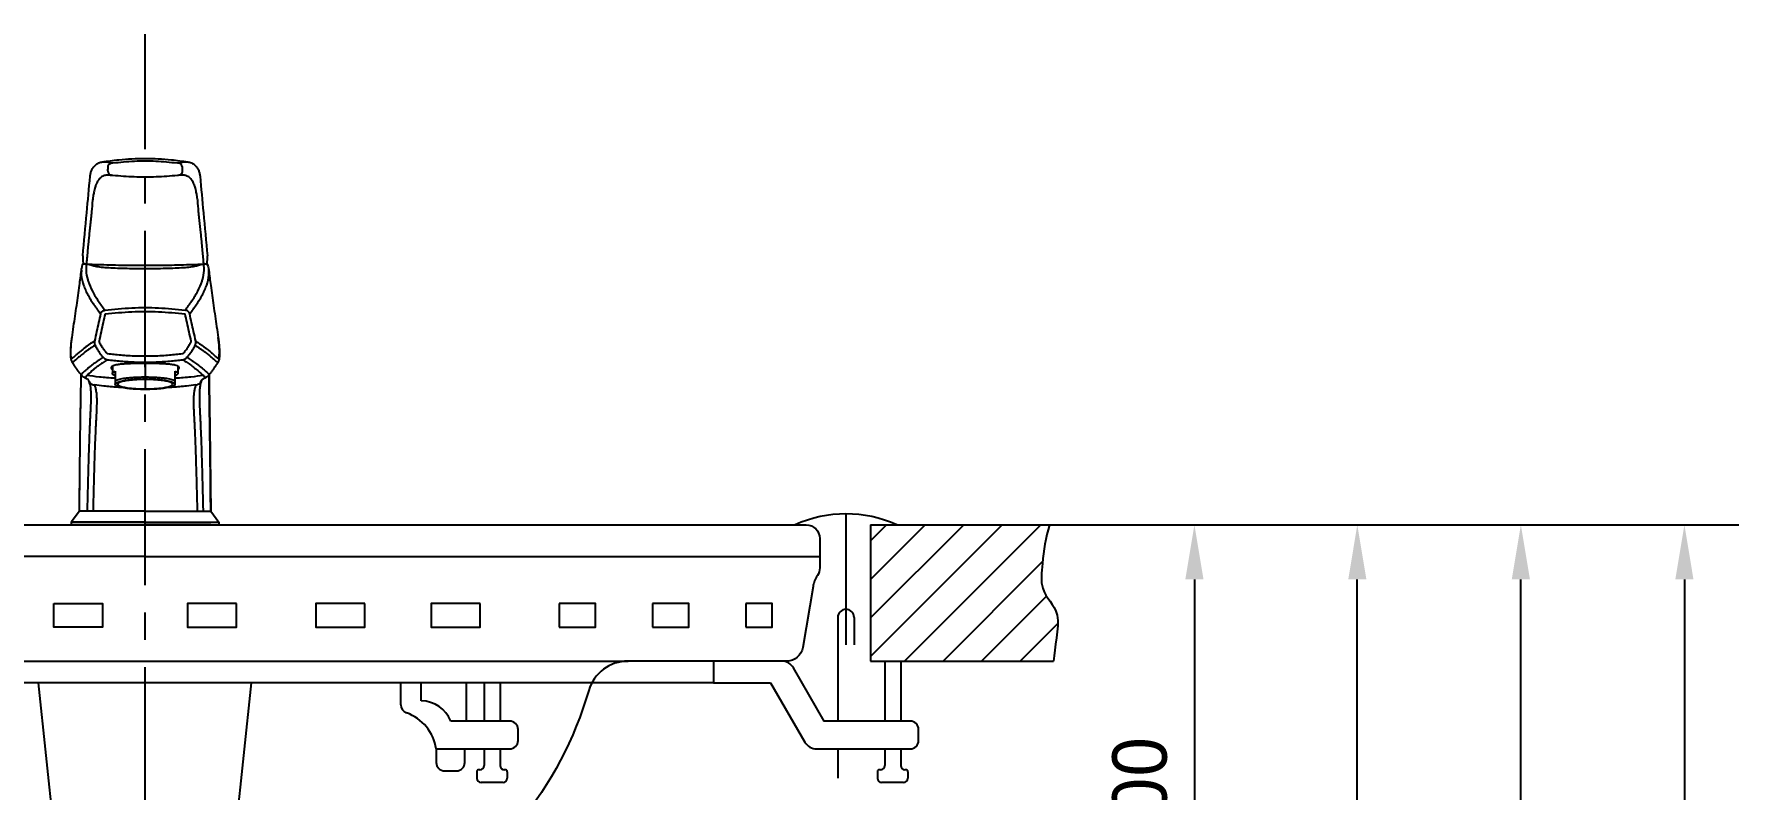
# Model space of a CAD drawing. Extents: x 0 to 3100, y 0 to 2192.
# Drawn here: x 963 to 1589, y 712 to 989 of the extents above; entities that cross this region are included whole.
import ezdxf

# ---------------------------------------------------------------- set-up
doc = ezdxf.new("R2010")
doc.units = 0
doc.header["$LTSCALE"] = 20
doc.header["$MEASUREMENT"] = 0
doc.linetypes.add('CENTER', pattern=[2, 1.25, -0.25, 0.25, -0.25])
doc.layers.get('0').update_dxf_attribs({"linetype": 'CONTINUOUS'})
doc.layers.get('DEFPOINTS').update_dxf_attribs({"linetype": 'CONTINUOUS'})
for name, color, linetype in [('1', 1, 'CONTINUOUS'), ('4', 4, 'CONTINUOUS'), ('5', 5, 'CONTINUOUS'), ('7', 7, 'CONTINUOUS'), ('CENTER', 2, 'CENTER'), ('CERAMIC', 7, 'CONTINUOUS')]:
    doc.layers.add(name, color=color, linetype=linetype)
doc.styles.get("Standard").update_dxf_attribs({"font": 'NanumGothic.ttf'})
doc.dimstyles.get("Standard").update_dxf_attribs({"dimtxt": 2.5, "dimasz": 2, "dimexe": 2, "dimexo": 1, "dimgap": 2, "dimtad": 1, "dimdec": 0, "dimlfac": 10, "dimrnd": 1, "dimzin": 0, "dimdsep": 46, "dimtxsty": 'Standard', "dimcen": 0, "dimclrt": 2, "dimadec": 0, "dimazin": 0, "dimtfac": 1, "dimtdec": 0, "dimtofl": 0, "dimtmove": 0, "dimatfit": 3, "dimfxl": 1, "dimtolj": 1, "dimtzin": 0, "dimarcsym": 0})

# ---------------------------------------------------------------- blocks, each defined once
blk = doc.blocks.new('*D19')
at = {"color": 3, "lineweight": -2, "transparency": 16777216}
for p, q in [((1335.64, 809.14), (1408.76, 809.14)), ((1388.76, 789.14), (1388.76, 629.14)), ((1034.4, 609.14), (1408.76, 609.14))]:
    blk.add_line(p, q, dxfattribs=at)
at = {"color": 3, "transparency": 16777216}
for points in [[(1385.43, 789.14), (1392.1, 789.14), (1388.76, 809.14)], [(1385.43, 629.14), (1392.1, 629.14), (1388.76, 609.14)]]:
    blk.add_solid(points, dxfattribs=at)
at = {"layer": 'DEFPOINTS', "color": 0, "transparency": 16777216}
for p in [(1335.64, 809.14), (1034.4, 609.14), (1388.76, 609.14)]:
    blk.add_point(p, dxfattribs=at)
at = {"color": 2, "transparency": 16777216, "insert": (1368.76, 709.14), "char_height": 20, "attachment_point": 5, "rotation": 90}
blk.add_mtext('\\A1;200', dxfattribs=at)
blk = doc.blocks.new('*D20')
at = {"color": 3, "lineweight": -2, "transparency": 16777216}
for p, q in [((1408.76, 809.14), (1468.53, 809.14)), ((1448.53, 549.14), (1448.53, 789.14)), ((1111.39, 529.14), (1468.53, 529.14))]:
    blk.add_line(p, q, dxfattribs=at)
at = {"color": 3, "transparency": 16777216}
for points in [[(1445.2, 789.14), (1451.86, 789.14), (1448.53, 809.14)], [(1445.2, 549.14), (1451.86, 549.14), (1448.53, 529.14)]]:
    blk.add_solid(points, dxfattribs=at)
at = {"layer": 'DEFPOINTS', "color": 0, "transparency": 16777216}
for p in [(1408.76, 809.14), (1448.53, 809.14), (1111.39, 529.14)]:
    blk.add_point(p, dxfattribs=at)
at = {"color": 2, "transparency": 16777216, "insert": (1428.53, 669.14), "char_height": 20, "attachment_point": 5, "rotation": 90}
blk.add_mtext('\\A1;280', dxfattribs=at)
blk = doc.blocks.new('*D21')
at = {"color": 3, "lineweight": -2, "transparency": 16777216}
for p, q in [((1528.53, 809.14), (1588.53, 809.14)), ((1568.53, 789.14), (1568.53, 69.14)), ((1528.53, 49.14), (1588.53, 49.14))]:
    blk.add_line(p, q, dxfattribs=at)
at = {"color": 3, "transparency": 16777216}
for points in [[(1565.2, 789.14), (1571.86, 789.14), (1568.53, 809.14)], [(1565.2, 69.14), (1571.86, 69.14), (1568.53, 49.14)]]:
    blk.add_solid(points, dxfattribs=at)
at = {"layer": 'DEFPOINTS', "color": 0, "transparency": 16777216}
for p in [(1528.53, 809.14), (1528.53, 49.14), (1568.53, 49.14)]:
    blk.add_point(p, dxfattribs=at)
at = {"color": 2, "transparency": 16777216, "insert": (1548.53, 429.14), "char_height": 20, "attachment_point": 5, "rotation": 90}
blk.add_mtext('\\A1;760', dxfattribs=at)
blk = doc.blocks.new('*D28')
at = {"color": 3, "lineweight": -2, "transparency": 16777216}
for p, q in [((1468.53, 809.14), (1528.53, 809.14)), ((1508.53, 489.18), (1508.53, 789.14)), ((1508.53, 469.18), (1488.53, 469.18))]:
    blk.add_line(p, q, dxfattribs=at)
at = {"color": 3, "transparency": 16777216}
for points in [[(1505.2, 789.14), (1511.86, 789.14), (1508.53, 809.14)], [(1505.2, 489.18), (1511.86, 489.18), (1508.53, 469.18)]]:
    blk.add_solid(points, dxfattribs=at)
at = {"layer": 'DEFPOINTS', "color": 0, "transparency": 16777216}
for p in [(1468.53, 809.14), (1508.53, 809.14), (1508.53, 469.18)]:
    blk.add_point(p, dxfattribs=at)
at = {"color": 2, "transparency": 16777216, "insert": (1488.53, 639.16), "char_height": 20, "attachment_point": 5, "rotation": 90}
blk.add_mtext('\\A1;340', dxfattribs=at)

msp = doc.modelspace()

# ---------------------------------------------------------------- hatches: boundary and pattern name
at = {"layer": '1'}
h = msp.add_hatch(dxfattribs=at)
h.set_pattern_fill('_USER', color=256, scale=10, angle=225, style=0, pattern_type=0)
h.set_pattern_definition([(225, (0, 0), (7.07107, -7.07107), [])])
edge = h.paths.add_edge_path()
edge.add_line((737.58937, 809.14283), (611.81382, 809.14283))
edge.add_spline(control_points=[(611.81382, 809.14283), (610.25683, 804.33277), (609.2673, 796.57903), (608.04062, 783.82334), (617.29864, 777.712), (613.48404, 764.12499), (613.26273, 759.14283)], knot_values=[0.795697532, 0.795697532, 0.795697532, 0.795697532, 2.200271837, 3.161729505, 4.497077815, 5.988777384, 5.988777384, 5.988777384, 5.988777384], degree=3, periodic=0)
edge.add_line((613.26273, 759.14283), (737.58937, 759.14283))
edge.add_line((737.58937, 759.14283), (737.58937, 809.14283))
edge = h.paths.add_edge_path()
edge.add_spline(control_points=[(1337.0903, 759.14283), (1337.31161, 764.12499), (1341.12621, 777.712), (1331.86819, 783.82334), (1333.09487, 796.57903), (1334.08441, 804.33277), (1335.6414, 809.14283)], knot_values=[0.795697532, 0.795697532, 0.795697532, 0.795697532, 2.287397101, 3.62274541, 4.584203078, 5.988777384, 5.988777384, 5.988777384, 5.988777384], degree=3, periodic=0)
edge.add_line((1335.6414, 809.14283), (1269.93566, 809.14283))
edge.add_line((1269.93566, 809.14283), (1269.93566, 759.14283))
edge.add_line((1269.93566, 759.14283), (1337.0903, 759.14283))

# ---------------------------------------------------------------- linework, layer by layer
msp.add_open_spline([(1335.6414, 809.14283), (1334.08441, 804.33277), (1333.09487, 796.57903), (1331.86819, 783.82334), (1341.12621, 777.712), (1337.31161, 764.12499), (1337.0903, 759.14283)], degree=3, knots=[0.795697532, 0.795697532, 0.795697532, 0.795697532, 2.200271837, 3.161729505, 4.497077815, 5.988777384, 5.988777384, 5.988777384, 5.988777384], dxfattribs=at)
at = {"layer": '4'}
for p, q in [((1260.89243, 813.14283), (1260.89243, 765.14283)), ((1003.76251, 797.54599), (756.26251, 797.54599)), ((1003.76251, 797.54599), (1251.26251, 797.54599)), ((1155.67831, 780.26755), (1155.67831, 771.62832)), ((1189.91885, 780.26755), (1189.91885, 771.62832)), ((1224.15939, 780.26755), (1224.15939, 771.62832)), ((1257.89243, 775.14283), (1257.89243, 737.17817)), ((1263.89243, 775.14283), (1263.89243, 765.14283)), ((826.58079, 759.14283), (1180.94424, 759.14283)), ((1275.12695, 759.14283), (1275.12695, 737.17817)), ((1280.98482, 759.14283), (1280.98482, 737.17817)), ((1212.28293, 751.14283), (795.2421, 751.14283)), ((1097.61782, 743.10706), (1097.61782, 751.14283)), ((1105.06572, 744.53126), (1105.06572, 751.14283)), ((1121.55816, 751.14283), (1121.55816, 737.17817)), ((1128.14826, 751.14283), (1128.14826, 737.17817)), ((1134.00614, 751.14283), (1134.00614, 737.17817)), ((1110.57464, 726.92948), (1110.57464, 721.99693)), ((1121.06797, 721.99693), (1121.06797, 726.92948)), ((1128.14826, 726.92948), (1128.14826, 720.87795)), ((1134.00614, 726.92948), (1134.00614, 720.87795)), ((1257.89243, 726.92948), (1257.89243, 716.23551)), ((1275.12695, 726.92948), (1275.12695, 720.87795)), ((1280.98482, 726.92948), (1280.98482, 720.87795)), ((1126.58826, 719.31795), (1126.24444, 719.31795)), ((1135.86975, 719.31795), (1135.56614, 719.31795)), ((1273.56695, 719.31795), (1273.22313, 719.31795)), ((1282.84843, 719.31795), (1282.54482, 719.31795)), ((1113.69464, 718.87693), (1117.94797, 718.87693)), ((1125.46444, 718.53795), (1125.46444, 716.22954)), ((1135.08975, 714.66954), (1127.02444, 714.66954)), ((1136.64975, 718.53795), (1136.64975, 716.22954)), ((1272.44313, 718.53795), (1272.44313, 716.22954)), ((1282.06843, 714.66954), (1274.00313, 714.66954)), ((1283.62843, 718.53795), (1283.62843, 716.22954))]:
    msp.add_line(p, q, dxfattribs=at)
for points in [[(970.22027, 780.26755), (988.16779, 780.26755), (988.16779, 771.62832), (970.22027, 771.62832)], [(1037.30476, 780.26755), (1019.35723, 780.26755), (1019.35723, 771.62832), (1037.30476, 771.62832)], [(1084.35071, 780.26755), (1066.40318, 780.26755), (1066.40318, 771.62832), (1084.35071, 771.62832)], [(1126.66422, 780.26755), (1108.7167, 780.26755), (1108.7167, 771.62832), (1126.66422, 771.62832)]]:
    msp.add_lwpolyline(points, close=True, dxfattribs=at)
for points in [[(1155.67831, 771.62832), (1168.97774, 771.62832), (1168.97774, 780.26755), (1155.67831, 780.26755)], [(1189.91885, 771.62832), (1203.21828, 771.62832), (1203.21828, 780.26755), (1189.91885, 780.26755)], [(1224.15939, 771.62832), (1233.8399, 771.62832), (1233.8399, 780.26755), (1224.15939, 780.26755)]]:
    msp.add_lwpolyline(points, dxfattribs=at)
msp.add_lwpolyline([(1233.28293, 751.14283), (1245.81914, 729.42948, 0.267949192), (1250.14926, 726.92948), (1284.45493, 726.92948, 0.414213562), (1287.57493, 730.04948), (1287.57493, 734.05817, 0.414213562), (1284.45493, 737.17817), (1252.89243, 737.17817), (1241.65451, 756.64283, 0.267949192), (1237.32438, 759.14283), (1212.28293, 759.14283), (1212.28293, 751.14283), (1233.28293, 751.14283)], format="xyb", close=True, dxfattribs=at)
msp.add_lwpolyline([(1110.57464, 726.92948), (1137.47625, 726.92948, 0.414213562), (1140.59625, 730.04948), (1140.59625, 734.05817, 0.414213562), (1137.47625, 737.17817), (1115.90986, 737.17817)], format="xyb", dxfattribs=at)
for centre, radius, start, end in [((1260.89243, 775.14283), 3, 0, 180), ((1105.06572, 732.85839), 11.67287, 21.71995955, 90), ((1100.73782, 743.10706), 3.12, 180, 250.25170527), ((1094.02914, 724.42007), 16.73472, 8.62416781, 70.25170527), ((1113.69464, 721.99693), 3.12, 180, 270), ((1117.94797, 721.99693), 3.12, 270, 0), ((1126.24444, 718.53795), 0.78, 90, 180), ((1126.58826, 720.87795), 1.56, 270, 0), ((1135.56614, 720.87795), 1.56, 180, 270), ((1135.86975, 718.53795), 0.78, 0, 90), ((1273.22313, 718.53795), 0.78, 90, 180), ((1273.56695, 720.87795), 1.56, 270, 0), ((1282.54482, 720.87795), 1.56, 180, 270), ((1282.84843, 718.53795), 0.78, 0, 90), ((1127.02444, 716.22954), 1.56, 180, 270), ((1135.08975, 716.22954), 1.56, 270, 0), ((1135.08975, 716.22954), 1.56, 270, 0), ((1274.00313, 716.22954), 1.56, 180, 270), ((1282.06843, 716.22954), 1.56, 270, 0), ((1282.06843, 716.22954), 1.56, 270, 0)]:
    msp.add_arc(centre, radius, start, end, dxfattribs=at)
at = {"layer": '5'}
for p, q in [((1269.93566, 809.14283), (1335.6414, 809.14283)), ((1269.93566, 809.14283), (1269.93566, 759.14283)), ((1269.93566, 759.14283), (1337.0903, 759.14283))]:
    msp.add_line(p, q, dxfattribs=at)
at = {"layer": '7'}
for p, q in [((990.95376, 937.40915), (990.95147, 937.40941)), ((991.3725, 937.35034), (991.37354, 937.35017)), ((1016.15658, 937.35034), (1016.15565, 937.35018)), ((1016.57774, 937.40943), (1016.57555, 937.40919)), ((1023.92873, 937.01779), (1023.93071, 937.00001)), ((980.39657, 902.50036), (980.39644, 902.49928)), ((980.7142, 904.14015), (980.71632, 904.14787)), ((1026.81499, 904.14017), (1026.81298, 904.14744)), ((1027.13275, 902.49929), (1027.13262, 902.50037)), ((976.94669, 877.86232), (976.9473, 877.86664)), ((1030.58202, 877.86568), (1030.58189, 877.86664)), ((976.53642, 873.96344), (976.53636, 873.96249)), ((976.56094, 874.1791), (976.53642, 873.96344)), ((1003.76459, 868.80035), (1003.76459, 871.07041)), ((1030.99279, 873.96314), (1030.96827, 874.17882)), ((1030.99285, 873.96224), (1030.99279, 873.96314)), ((977.13876, 868.66793), (977.1386, 868.66819)), ((980.47707, 863.98562), (980.47778, 863.98478)), ((991.7646, 867.32615), (991.7646, 864.66447)), ((992.7646, 865.49726), (992.7646, 860.72524)), ((1003.76459, 868.80035), (1003.7646, 858.81511)), ((1014.7646, 860.72524), (1014.7646, 865.49726)), ((1015.7646, 867.32544), (1015.7646, 864.66447)), ((1027.0521, 863.98561), (1027.05147, 863.98486)), ((1030.39044, 868.66796), (1030.39062, 868.66825)), ((983.11083, 862.02251), (983.1146, 862.01272)), ((983.13215, 861.96645), (983.13503, 861.95878)), ((983.49155, 860.7527), (983.50256, 860.70148)), ((1024.03764, 860.75269), (1024.02741, 860.70513)), ((1024.39416, 861.95878), (1024.39697, 861.96629)), ((1024.41477, 862.01318), (1024.41838, 862.02255)), ((979.666, 814.14283), (976.66621, 810.14283)), ((1003.76251, 814.14283), (979.666, 814.14283)), ((1003.76251, 814.14283), (1027.85902, 814.14283)), ((1027.85902, 814.14283), (1030.85882, 810.14283)), ((1003.76251, 809.14283), (976.66597, 809.14283)), ((976.66621, 810.14283), (976.66621, 809.14283)), ((1003.76251, 810.14283), (976.66621, 810.14283)), ((1027.90568, 809.14283), (979.62351, 809.14283)), ((1003.76251, 810.14283), (1030.85882, 810.14283)), ((1003.76251, 809.14283), (1030.85905, 809.14283)), ((1030.85882, 810.14283), (1030.85882, 809.14283)), ((979.03211, 616.12232), (964.68565, 751.14283)), ((1028.49292, 616.12232), (1042.83937, 751.14283))]:
    msp.add_line(p, q, dxfattribs=at)
for points in [[(983.63165, 937.25994), (983.74699, 937.88519), (983.90329, 938.47175), (984.10344, 939.0341), (984.35593, 939.58181), (984.67274, 940.11722), (985.06734, 940.63448), (985.54306, 941.11193), (986.10146, 941.53126), (986.74151, 941.87605), (987.45685, 942.13147), (988.03564, 942.25822)], [(988.03566, 942.25822), (994.11372, 943.06402), (1003.77523, 943.54885), (1013.43659, 943.0619), (1019.49354, 942.25822)], [(988.03566, 942.25823), (988.31577, 942.29567), (988.91389, 942.32317), (989.61597, 942.27895), (990.44887, 942.14123), (991.45728, 941.87815)], [(990.14404, 938.97003), (990.17099, 938.50519), (990.33775, 938.07166), (990.62825, 937.71125), (991.01447, 937.45873), (991.15826, 937.40317)], [(990.14405, 938.97003), (990.15869, 939.74948), (990.1733, 940.53909)], [(990.17329, 940.53909), (990.30545, 941.02032), (990.5864, 941.43218), (990.98505, 941.72908), (991.45728, 941.87815)], [(991.45728, 941.87815), (991.48975, 941.87419), (991.54746, 941.87429), (991.62684, 941.87844), (991.72195, 941.88619), (991.82534, 941.89671), (991.93036, 941.90911)], [(991.93036, 941.90911), (999.83079, 942.5685), (1007.69837, 942.5685), (1015.59883, 941.90911)], [(1015.59883, 941.90911), (1015.70385, 941.89671), (1015.80724, 941.88619), (1015.90235, 941.87844), (1015.98173, 941.87429), (1016.03945, 941.87419), (1016.07191, 941.87815)], [(1016.07191, 941.87815), (1017.08332, 942.14187), (1017.91544, 942.2792), (1018.61495, 942.32317), (1019.21012, 942.29601), (1019.49354, 942.25823)], [(1017.3559, 940.53909), (1017.22374, 941.02033), (1016.94279, 941.43219), (1016.54414, 941.72909), (1016.07191, 941.87815)], [(1017.38514, 938.97005), (1017.3582, 938.50521), (1017.19143, 938.07167), (1016.90093, 937.71126), (1016.51471, 937.45874), (1016.37092, 937.40318)], [(1017.35589, 940.53909), (1017.3705, 939.74941), (1017.38515, 938.97005)], [(1019.49355, 942.25822), (1020.07239, 942.13146), (1020.78775, 941.87601), (1021.42782, 941.53121), (1021.98622, 941.11185), (1022.46192, 940.63439), (1022.85649, 940.11716), (1023.17326, 939.58183), (1023.42571, 939.03419), (1023.62584, 938.47192), (1023.78215, 937.88541), (1023.89751, 937.26017)], [(980.91336, 907.79085), (982.38046, 923.61339), (983.59842, 937.00004)], [(983.59842, 937.00004), (983.60043, 937.0178)], [(983.59848, 937.00002), (983.60046, 937.01779)], [(983.59856, 937.00002), (983.60337, 937.04253)], [(983.60046, 937.01779), (983.60301, 937.03996)], [(983.60301, 937.03996), (983.60348, 937.04395)], [(983.60337, 937.04253), (983.63165, 937.25994)], [(983.60348, 937.04395), (983.60708, 937.07399), (983.62126, 937.18228), (983.62433, 937.20402)], [(983.62433, 937.20402), (983.63861, 937.29894)], [(985.85424, 934.19907), (985.69467, 933.86656), (985.50876, 933.34602), (985.29334, 932.5816), (985.04635, 931.5086), (984.7674, 930.05585), (984.46377, 928.18448), (984.15587, 923.95952), (983.86873, 921.54544)], [(990.95148, 937.40951), (990.36202, 937.45279), (989.44722, 937.40897), (988.67877, 937.22439), (988.026, 936.91897), (987.46411, 936.51071), (986.97468, 936.01491), (986.54769, 935.44994), (986.17611, 934.83681), (985.85407, 934.19801)], [(991.37354, 937.35017), (990.95308, 937.40923)], [(991.15826, 937.40317), (991.3725, 937.35038)], [(991.92728, 937.28409), (991.85285, 937.29201), (991.72101, 937.30647), (991.61354, 937.31874), (991.53029, 937.32865), (991.467, 937.3366), (991.41456, 937.34378), (991.3725, 937.35034)], [(1015.6019, 937.28411), (1007.81446, 936.73393), (999.73518, 936.73317), (991.92728, 937.28409)], [(1016.15658, 937.35034), (1016.14077, 937.34777), (1016.09084, 937.34044), (1016.03989, 937.33376), (1015.97627, 937.32593), (1015.89459, 937.31631), (1015.79236, 937.30473), (1015.66995, 937.29134), (1015.60189, 937.28411)], [(1016.57621, 937.40926), (1016.15565, 937.35019)], [(1016.37092, 937.40318), (1016.15658, 937.35037)], [(1021.67511, 934.19802), (1021.35308, 934.83681), (1020.9815, 935.44994), (1020.5545, 936.01491), (1020.06507, 936.51071), (1019.50318, 936.91898), (1018.85041, 937.2244), (1018.08196, 937.40898), (1017.16716, 937.4528), (1016.57773, 937.40953)], [(1023.66045, 921.54558), (1023.37327, 923.9599), (1023.06545, 928.18433), (1022.76186, 930.05542), (1022.48292, 931.50821), (1022.23591, 932.58138), (1022.02045, 933.34596), (1021.83451, 933.86658), (1021.67495, 934.19908)], [(1023.88845, 937.31231), (1023.90478, 937.2046)], [(1023.89751, 937.26017), (1023.92865, 937.01779)], [(1023.90478, 937.2046), (1023.90618, 937.19474), (1023.92069, 937.08556), (1023.92566, 937.04443)], [(1023.92566, 937.04443), (1023.92708, 937.03221)], [(1023.92708, 937.03221), (1023.92873, 937.01779)], [(1023.92865, 937.01779), (1023.93064, 937.00001)], [(1023.92876, 937.0178), (1023.93077, 937.00003)], [(1023.93077, 937.00003), (1025.14873, 923.61339), (1026.61583, 907.79085)], [(983.86877, 921.54551), (983.62444, 919.3009), (983.39785, 917.1451), (983.1879, 915.08264), (982.99366, 913.11618), (982.81425, 911.24766), (982.64886, 909.47891), (982.49679, 907.81155), (982.35737, 906.24686), (982.23001, 904.78591)], [(1025.29918, 904.78591), (1025.17122, 906.2536), (1025.03134, 907.82331), (1024.87893, 909.49399), (1024.71336, 911.26436), (1024.53391, 913.13282), (1024.33979, 915.09755), (1024.13015, 917.15663), (1023.90405, 919.30745), (1023.66041, 921.54565)], [(980.91336, 907.79085), (980.89769, 907.56637), (980.88672, 907.28803), (980.88409, 907.01294), (980.88881, 906.74004), (980.90027, 906.46735), (980.9183, 906.19178), (980.94301, 905.91081), (980.97456, 905.6238), (981.0131, 905.33102), (981.05873, 905.03283)], [(1026.47047, 905.03283), (1026.51727, 905.33934), (1026.55652, 905.63954), (1026.58825, 905.93182), (1026.61264, 906.21481), (1026.63008, 906.48929), (1026.64096, 906.7601), (1026.64516, 907.03207), (1026.64202, 907.30586), (1026.63069, 907.58076), (1026.61583, 907.79085)], [(976.94729, 877.86664), (977.51747, 881.83133), (978.65722, 889.62785), (979.69068, 896.95099), (980.39662, 902.49931)], [(980.39855, 902.49904), (980.3592, 900.77074), (981.17458, 897.04161), (981.9865, 895.05184)], [(980.39629, 902.49805), (980.40149, 902.54143), (980.7142, 904.14015)], [(980.7165, 904.14782), (980.81912, 904.43103), (980.92606, 904.63399)], [(980.71655, 904.1478), (980.75913, 904.29217), (980.93644, 904.71907)], [(980.92606, 904.63399), (981.16118, 904.94701)], [(980.93644, 904.71907), (981.09358, 904.98577)], [(981.05873, 905.03283), (981.15294, 904.94918), (981.39943, 904.87494), (981.77397, 904.81824), (982.23001, 904.78591)], [(982.21786, 904.59164), (982.09418, 902.40645), (982.72277, 898.9471)], [(982.25121, 904.78089), (982.21786, 904.59164)], [(982.23001, 904.78591), (990.77124, 904.51536), (999.42882, 904.37772), (1008.10395, 904.37774), (1016.76028, 904.51541), (1025.29918, 904.78591)], [(983.11799, 904.73537), (983.46201, 904.58691), (984.92465, 904.14183), (987.01766, 903.78978), (989.65397, 903.53132), (992.76535, 903.35376), (996.22584, 903.24347), (999.93955, 903.18459), (1003.7646, 903.16639)], [(1003.7646, 903.16639), (1007.5954, 903.18465), (1011.31294, 903.24369), (1014.76833, 903.35396), (1017.8703, 903.53095), (1020.49905, 903.78819), (1022.59124, 904.13887), (1024.05903, 904.5834), (1024.41217, 904.73529)], [(1024.80635, 898.94686), (1025.4351, 902.40849), (1025.31119, 904.59245)], [(1025.31119, 904.59245), (1025.27798, 904.78089)], [(1025.29918, 904.78591), (1025.75522, 904.81824), (1026.12976, 904.87494), (1026.37625, 904.94918), (1026.47047, 905.03283)], [(1025.54269, 895.05183), (1026.35556, 897.04432), (1027.17013, 900.77269), (1027.13064, 902.49904)], [(1026.60313, 904.63399), (1026.36801, 904.94701)], [(1026.44063, 904.97815), (1026.60255, 904.69997)], [(1026.60255, 904.69997), (1026.77468, 904.27765), (1026.81272, 904.14737)], [(1026.81281, 904.1474), (1026.71006, 904.43103), (1026.60313, 904.63399)], [(1026.81499, 904.14017), (1027.1283, 902.53655), (1027.1329, 902.49804)], [(1027.13257, 902.49931), (1027.83851, 896.95103), (1028.87196, 889.62792), (1030.01171, 881.83144), (1030.5819, 877.86664)], [(981.9865, 895.05184), (981.99209, 895.03976)], [(981.99209, 895.03976), (982.84279, 893.35365), (984.9983, 889.84221), (987.41151, 886.50458)], [(982.72277, 898.9471), (982.84761, 898.55239), (984.47181, 894.79769), (986.60411, 891.24915), (989.01118, 887.88466)], [(1018.51801, 887.88466), (1020.92556, 891.24988), (1023.05844, 894.79969), (1024.68249, 898.55517), (1024.80635, 898.94686)], [(1020.11768, 886.50458), (1022.53138, 889.84293), (1024.68747, 893.35563), (1025.53664, 895.03877)], [(1025.53664, 895.03877), (1025.54269, 895.05183)], [(989.01121, 887.88445), (998.8566, 888.70677), (1008.67536, 888.70665), (1018.51799, 887.88445)], [(987.41132, 886.50409), (986.69133, 883.33801), (985.95243, 880.02137), (985.19827, 876.54896)], [(989.08004, 886.49457), (988.35679, 883.30305), (987.61477, 879.95935), (986.85782, 876.45891)], [(987.41135, 886.50409), (987.65227, 886.99739), (988.01909, 887.41232), (988.48459, 887.71624), (989.01117, 887.88465)], [(989.0801, 886.49434), (998.88018, 887.309), (1008.65176, 887.30888), (1018.44909, 886.49434)], [(1020.67137, 876.45891), (1019.91437, 879.95959), (1019.17234, 883.30332), (1018.44915, 886.49457)], [(1020.11785, 886.50409), (1019.87692, 886.99739), (1019.5101, 887.41232), (1019.0446, 887.71624), (1018.51802, 887.88465)], [(1022.33092, 876.54896), (1021.57671, 880.0216), (1020.8378, 883.33827), (1020.11787, 886.50409)], [(976.55061, 874.17983), (976.72971, 876.14902), (976.94668, 877.86238)], [(976.56094, 874.1791), (976.61348, 874.90999), (976.68803, 875.73082), (976.7879, 876.64381), (976.91826, 877.65907), (976.94669, 877.86232)], [(985.19827, 876.54896), (984.01918, 875.76876), (982.98306, 875.0496), (982.07442, 874.38939), (981.27844, 873.78496), (980.57981, 873.23132), (979.96517, 872.72531), (979.42292, 872.26479), (978.94474, 871.84811), (978.52547, 871.47495), (978.16065, 871.14644), (977.84605, 870.86519), (977.57725, 870.63123)], [(985.19827, 876.54896), (985.15507, 876.23287), (985.15343, 875.91434), (985.19274, 875.59832), (985.27195, 875.28965), (985.38959, 874.99293)], [(986.85782, 876.45891), (986.84876, 876.39455), (986.8488, 876.33013), (986.8578, 876.26663), (986.87554, 876.20503), (986.90167, 876.14623)], [(986.90167, 876.14623), (987.2397, 875.53074), (987.59683, 874.92793), (987.97411, 874.33856), (988.37258, 873.76352), (988.79323, 873.20379), (989.23676, 872.66072), (989.70385, 872.13588)], [(1017.82533, 872.13588), (1018.2928, 872.66115), (1018.73655, 873.20454), (1019.15729, 873.76445), (1019.55572, 874.33952), (1019.93287, 874.92876), (1020.28978, 875.53125), (1020.62752, 876.14623)], [(1020.62752, 876.14623), (1020.65363, 876.20498), (1020.67137, 876.26656), (1020.68039, 876.33005), (1020.68044, 876.3945), (1020.67137, 876.45891)], [(1022.1396, 874.99293), (1022.25716, 875.28941), (1022.33639, 875.59796), (1022.37574, 875.91397), (1022.37414, 876.23262), (1022.33092, 876.54896)], [(1022.33092, 876.54896), (1023.51829, 875.76314), (1024.55985, 875.03985), (1025.47151, 874.37695), (1026.26852, 873.77117), (1026.9667, 873.2173), (1027.57984, 872.71206), (1028.11997, 872.25299), (1028.59566, 871.83823), (1029.01224, 871.46729), (1029.37423, 871.14132), (1029.68596, 870.8627), (1029.95194, 870.63123)], [(1030.96827, 874.17882), (1030.91564, 874.91081), (1030.84095, 875.7329), (1030.7409, 876.6471), (1030.61027, 877.66388), (1030.58202, 877.86568)], [(1030.58203, 877.86575), (1030.81031, 876.05069), (1030.97859, 874.17954)], [(977.13859, 868.66816), (976.82112, 869.29617), (976.63732, 869.93167), (976.5419, 870.53368), (976.49202, 871.15482), (976.47207, 871.81685), (976.4757, 872.52956), (976.50028, 873.29239), (976.52829, 873.83069)], [(977.57725, 870.63123), (977.38348, 870.47411), (977.18881, 870.34838), (977.00027, 870.29389), (976.82728, 870.36282), (976.68054, 870.6185), (976.57204, 871.11764), (976.51269, 871.89463), (976.50817, 872.92664), (976.53652, 873.73823)], [(976.52829, 873.83069), (976.53643, 873.96344)], [(976.53634, 873.9625), (976.55061, 874.17983)], [(976.53652, 873.73823), (976.56094, 874.1791)], [(985.38959, 874.99293), (984.21285, 874.23181), (983.17863, 873.5295), (982.27157, 872.88417), (981.47689, 872.29309), (980.77925, 871.7515), (980.16519, 871.25601), (979.62317, 870.80482), (979.14493, 870.39658), (978.72536, 870.03116), (978.35982, 869.70905), (978.04407, 869.4332), (977.77365, 869.20415)], [(988.42968, 870.59846), (986.89425, 869.59782), (985.57241, 868.68056), (984.43037, 867.83812), (983.44413, 867.06717), (982.6009, 866.37188), (981.88074, 865.75283), (981.26863, 865.22152), (980.76317, 864.78996)], [(989.92271, 869.71621), (988.39444, 868.71392), (987.08286, 867.79467), (985.95353, 866.95003), (984.98189, 866.17652), (984.15308, 865.47905), (983.44617, 864.85758), (982.8453, 864.32293), (982.34907, 863.88745)], [(985.38959, 874.99293), (985.75017, 874.32992), (986.13308, 873.67687), (986.53977, 873.03457), (986.97161, 872.40409), (987.42978, 871.78689), (987.91539, 871.18447), (988.42968, 870.59846)], [(988.42972, 870.59849), (988.85603, 870.19063), (989.36297, 869.89098), (989.92271, 869.71624)], [(989.70385, 872.13588), (989.79691, 872.05726), (989.90759, 872.00141), (990.02987, 871.97144)], [(989.92271, 869.71621), (992.2341, 869.43798), (994.75859, 869.19113), (997.5109, 868.99008), (1000.50401, 868.85248), (1003.76459, 868.80035)], [(990.02987, 871.97144), (992.32387, 871.69829), (994.82942, 871.45565), (997.5611, 871.25773), (1000.53122, 871.12199), (1003.76459, 871.07041)], [(1003.76459, 871.07041), (1007.0012, 871.12209), (1009.97275, 871.258), (1012.70417, 871.45603), (1015.20805, 871.69858), (1017.4993, 871.97144)], [(1003.76459, 868.80035), (1007.02843, 868.85259), (1010.02298, 868.99036), (1012.77503, 869.19151), (1015.29783, 869.43828), (1017.60646, 869.71621)], [(1017.4993, 871.97144), (1017.62157, 872.00142), (1017.73226, 872.05726), (1017.82533, 872.13588)], [(1017.60646, 869.71624), (1018.1662, 869.89098), (1018.67314, 870.19063), (1019.09944, 870.5985)], [(1017.60646, 869.71621), (1019.17429, 868.68705), (1020.76058, 867.56503), (1022.33243, 866.35136), (1023.85056, 865.06442), (1025.18012, 863.88744)], [(1019.09949, 870.59846), (1020.67673, 869.56966), (1022.27734, 868.44915), (1023.86942, 867.2392), (1025.41344, 865.95712), (1026.766, 864.78997)], [(1019.0995, 870.59846), (1019.6142, 871.18495), (1020.10005, 871.78772), (1020.55831, 872.40511), (1020.99011, 873.03562), (1021.39665, 873.67777), (1021.77933, 874.33047), (1022.13961, 874.99293)], [(1022.1396, 874.99292), (1023.3246, 874.22632), (1024.36426, 873.51997), (1025.27433, 872.872), (1026.07004, 872.27959), (1026.76724, 871.73778), (1027.37981, 871.24303), (1027.91972, 870.79325), (1028.39548, 870.3869), (1028.81236, 870.02366), (1029.17507, 869.70403), (1029.48795, 869.43077), (1029.75554, 869.20415)], [(1029.95194, 870.63123), (1030.14634, 870.47364), (1030.34148, 870.34783), (1030.53013, 870.29388), (1030.70289, 870.36375), (1030.84928, 870.62029), (1030.9575, 871.12023), (1031.01661, 871.8976), (1031.02098, 872.92869), (1030.99264, 873.73888)], [(1031.00096, 873.82975), (1031.02902, 873.29005), (1031.05358, 872.52503), (1031.05705, 871.81014), (1031.0367, 871.14581), (1030.98596, 870.52206), (1030.88869, 869.9167), (1030.70024, 869.27579), (1030.39061, 868.66819)], [(1030.99264, 873.73888), (1030.96827, 874.17882)], [(1030.97859, 874.17954), (1030.99287, 873.96224)], [(1030.99278, 873.96314), (1031.00096, 873.82975)], [(980.4771, 863.98561), (979.88994, 864.70517), (979.1858, 865.63064), (978.52382, 866.56718), (977.91428, 867.47847), (977.33356, 868.36918), (977.13883, 868.66782)], [(977.77373, 869.20408), (977.58023, 869.04332), (977.3984, 868.88127), (977.24978, 868.73602), (977.15617, 868.66026), (977.14533, 868.67158)], [(980.26153, 860.78179), (980.31403, 863.98737)], [(980.26156, 860.78179), (980.31405, 863.9874)], [(980.31403, 863.9874), (980.31717, 864.17643)], [(980.31405, 863.9874), (980.31719, 864.17678)], [(980.7172, 864.75018), (980.65621, 864.69512), (980.59285, 864.63354), (980.52959, 864.5646), (980.47034, 864.48782), (980.42013, 864.40346), (980.3858, 864.31121), (980.37663, 864.2107), (980.40328, 864.10206), (980.47707, 863.98562)], [(983.00759, 862.26919), (982.93788, 862.32969), (982.68153, 862.49446), (982.28052, 862.71404), (981.79979, 862.971), (981.27241, 863.28812), (980.69625, 863.74976), (980.47797, 863.98471)], [(980.76319, 864.78997), (980.73996, 864.77032), (980.71703, 864.75042)], [(982.34689, 863.88949), (982.3454, 863.88791), (982.30691, 863.84791), (981.71268, 863.01957)], [(992.76433, 862.88131), (992.56071, 862.89474), (989.76563, 863.1042), (986.97447, 863.36005), (982.34907, 863.88744)], [(991.27058, 866.72771), (991.27141, 866.65003), (991.57854, 866.18606), (991.76308, 866.03875)], [(1003.7646, 868.32217), (1001.55266, 868.31199), (999.31553, 868.27464), (997.24705, 868.20073), (995.49539, 868.08638), (994.05051, 867.92704), (992.83527, 867.70332), (991.94105, 867.415), (991.40646, 867.06172), (991.27058, 866.72771)], [(991.76702, 864.66447), (991.78529, 864.7868), (991.95042, 865.02976), (992.27837, 865.26767), (992.7646, 865.49726)], [(992.7646, 863.83169), (992.27837, 864.06127), (991.95042, 864.29918), (991.78529, 864.54214), (991.76702, 864.66447)], [(992.7646, 862.12661), (993.47202, 862.36515), (994.3501, 862.58592), (995.38426, 862.78528), (996.55736, 862.9599), (997.84996, 863.1069), (999.24062, 863.22385), (1000.70629, 863.30879), (1002.22266, 863.36032), (1003.7646, 863.3776)], [(1003.7646, 868.32217), (1003.76459, 868.56025), (1003.76459, 868.80035)], [(1016.25628, 866.72738), (1016.13619, 867.04614), (1015.60377, 867.40798), (1014.69277, 867.70359), (1013.44899, 867.93121), (1011.98958, 868.09013), (1010.24284, 868.20264), (1008.18493, 868.27535), (1005.96101, 868.31214), (1003.7646, 868.32217)], [(1003.7646, 863.3776), (1005.30653, 863.36032), (1006.8229, 863.30879), (1008.28857, 863.22385), (1009.67923, 863.1069), (1010.97183, 862.9599), (1012.14493, 862.78528), (1013.1791, 862.58592), (1014.05717, 862.36515), (1014.7646, 862.12661)], [(1014.7646, 865.49726), (1015.25082, 865.26767), (1015.57877, 865.02976), (1015.7439, 864.7868), (1015.76217, 864.66447)], [(1015.76217, 864.66447), (1015.7439, 864.54214), (1015.57877, 864.29918), (1015.25082, 864.06127), (1014.7646, 863.83169)], [(1025.18013, 863.88744), (1020.55472, 863.36005), (1017.76356, 863.1042), (1014.96848, 862.89474), (1014.76486, 862.88131)], [(1015.76617, 866.04038), (1015.92424, 866.16303), (1016.2535, 866.62861), (1016.25628, 866.72738)], [(1027.0513, 863.98486), (1026.84244, 863.75911), (1026.25797, 863.28891), (1025.72924, 862.97091), (1025.23915, 862.709), (1024.82577, 862.48162), (1024.5785, 862.32002), (1024.52086, 862.27102), (1024.41129, 862.01441)], [(1025.1823, 863.88949), (1025.18379, 863.88791), (1025.81676, 863.02161), (1025.22362, 863.84655)], [(1026.766, 864.78997), (1026.78923, 864.77032), (1026.81216, 864.75042)], [(1026.81199, 864.75018), (1026.87644, 864.69189), (1026.94339, 864.62629), (1027.00983, 864.55243), (1027.07091, 864.46983), (1027.1205, 864.37883), (1027.14969, 864.27882), (1027.14716, 864.16977), (1027.09966, 864.05137), (1027.05218, 863.98555)], [(1030.39036, 868.66782), (1030.1956, 868.36915), (1029.61488, 867.47843), (1029.00534, 866.56713), (1028.34335, 865.63058), (1027.6392, 864.70511), (1027.05208, 863.98561)], [(1027.21513, 863.98753), (1027.21199, 864.17677)], [(1027.21202, 864.17643), (1027.21516, 863.98753)], [(1027.26749, 860.78992), (1027.21513, 863.98753)], [(1027.21516, 863.9875), (1027.26753, 860.78992)], [(1029.75546, 869.20409), (1029.94958, 869.04279), (1030.13175, 868.88036), (1030.28024, 868.73521), (1030.37338, 868.66019), (1030.38416, 868.67143)], [(980.14176, 853.09016), (980.20677, 857.33417)], [(980.14185, 853.09016), (980.20682, 857.33417)], [(980.20677, 857.33417), (980.26153, 860.78179)], [(980.20682, 857.33417), (980.26156, 860.78179)], [(983.04893, 862.20948), (983.0169, 862.25824)], [(983.1176, 862.01384), (983.04893, 862.20948)], [(983.13268, 861.96501), (983.11083, 862.02251)], [(983.11462, 862.01272), (983.21476, 861.79065)], [(983.21253, 861.74344), (983.13206, 861.96641)], [(983.13503, 861.95878), (983.13333, 861.96329), (983.13268, 861.96501)], [(983.13504, 861.95879), (983.56817, 861.23881), (983.7794, 861.0276)], [(983.50322, 860.70083), (983.42376, 861.04185), (983.21253, 861.74344)], [(983.21476, 861.79065), (983.36611, 861.53731)], [(983.50255, 860.70148), (983.60901, 860.1222), (983.72201, 859.22678), (983.8071, 858.01226), (983.84422, 856.35937), (983.82153, 854.47836), (983.76093, 852.61822), (983.68411, 850.83798), (983.60472, 849.16884), (983.52973, 847.61891), (983.46206, 846.17781)], [(983.7794, 861.0276), (984.27573, 860.69075), (985.14559, 860.43354)], [(985.14559, 860.43354), (985.2902, 860.04703), (985.44367, 859.57784), (985.5988, 859.00139), (985.74707, 858.28329), (985.87699, 857.37211), (985.97352, 856.19168), (986.01621, 854.64025), (985.99413, 852.90306), (985.93168, 851.18769), (985.85256, 849.53516), (985.77118, 847.97238), (985.69472, 846.5083), (985.62594, 845.13741)], [(995.38765, 859.4872), (993.64298, 859.59735), (991.11867, 859.79369), (988.59842, 860.03349), (985.14559, 860.43354)], [(992.7646, 860.72524), (992.87656, 860.99708), (993.21017, 861.26339), (993.75864, 861.51874), (994.51081, 861.75794), (995.45135, 861.97611), (996.56113, 862.16882), (997.81755, 862.33215), (999.19503, 862.46276), (1000.66554, 862.558), (1002.19913, 862.61593), (1003.7646, 862.63537), (1005.33006, 862.61593), (1006.86365, 862.558), (1008.33416, 862.46276), (1009.71164, 862.33215), (1010.96806, 862.16882), (1012.07784, 861.97611), (1013.01838, 861.75794), (1013.77055, 861.51874), (1014.31902, 861.26339), (1014.65263, 860.99708), (1014.7646, 860.72524)], [(993.29034, 860.14253), (993.21017, 860.1871), (992.87656, 860.4534), (992.7646, 860.72524)], [(1014.23885, 860.14253), (1013.77055, 859.93175), (1013.01838, 859.69255), (1012.07784, 859.47437), (1010.96806, 859.28166), (1009.71164, 859.11834), (1008.33416, 858.98773), (1006.86365, 858.89249), (1005.33006, 858.83455), (1003.7646, 858.81511), (1002.19913, 858.83455), (1000.66554, 858.89249), (999.19503, 858.98773), (997.81755, 859.11834), (996.56113, 859.28166), (995.45135, 859.47437), (994.51081, 859.69255), (993.75864, 859.93175), (993.29034, 860.14253)], [(1003.7646, 862.47041), (1002.33433, 862.45264), (1000.93318, 862.39971), (999.58967, 862.3127), (998.33116, 862.19337), (997.18325, 862.04415), (996.16931, 861.86808), (995.31, 861.66875), (994.62279, 861.45021), (994.12169, 861.21691), (993.81689, 860.9736), (993.7146, 860.72524)], [(993.7146, 860.72524), (993.81689, 860.47688), (994.12169, 860.23357), (994.62279, 860.00027), (995.31, 859.78173), (996.16931, 859.5824), (997.18325, 859.40633), (998.33116, 859.25712), (999.58967, 859.13778), (1000.93318, 859.05077), (1002.33433, 858.99784), (1003.7646, 858.98008)], [(1013.8146, 860.72524), (1013.7123, 860.9736), (1013.4075, 861.21691), (1012.9064, 861.45021), (1012.21919, 861.66875), (1011.35988, 861.86808), (1010.34595, 862.04415), (1009.19804, 862.19337), (1007.93952, 862.3127), (1006.59601, 862.39971), (1005.19486, 862.45264), (1003.7646, 862.47041)], [(1003.7646, 858.98008), (1005.19486, 858.99784), (1006.59601, 859.05077), (1007.93952, 859.13778), (1009.19804, 859.25712), (1010.34595, 859.40633), (1011.35988, 859.5824), (1012.21919, 859.78173), (1012.9064, 860.00027), (1013.4075, 860.23357), (1013.7123, 860.47688), (1013.8146, 860.72524)], [(1022.3836, 860.43354), (1018.93077, 860.03349), (1016.41052, 859.79369), (1013.88621, 859.59735), (1012.14154, 859.4872)], [(1014.7646, 860.72524), (1014.65263, 860.4534), (1014.31902, 860.1871), (1014.23885, 860.14253)], [(1022.3836, 860.43354), (1022.24075, 860.052), (1022.08886, 859.58892), (1021.93492, 859.02022), (1021.78724, 858.31228), (1021.65707, 857.41488), (1021.55902, 856.25202), (1021.51343, 854.71703), (1021.53279, 852.98873), (1021.59443, 851.25848), (1021.67421, 849.58281), (1021.75656, 848.00007), (1021.83381, 846.52107), (1021.90325, 845.13741)], [(1022.3836, 860.43354), (1023.25347, 860.69075), (1023.74979, 861.0276)], [(1024.00771, 860.6101), (1023.9246, 860.14994), (1023.81146, 859.26974), (1023.72507, 858.07552), (1023.68526, 856.442), (1023.70544, 854.57132), (1023.76527, 852.69483), (1023.84273, 850.88908), (1023.92305, 849.19829), (1023.99882, 847.63234), (1024.06713, 846.17782)], [(1023.74979, 861.0276), (1023.96102, 861.23881), (1024.39415, 861.95878)], [(1024.02742, 860.70513), (1024.00771, 860.6101)], [(1024.03718, 860.75278), (1024.02677, 860.70442)], [(1024.31842, 861.7486), (1024.11049, 861.06184), (1024.03718, 860.75278)], [(1024.39707, 861.96625), (1024.31842, 861.7486)], [(1024.39304, 861.95934), (1024.41475, 862.01319)], [(1024.39642, 861.96476), (1024.39541, 861.9621), (1024.39416, 861.95878)], [(1024.41838, 862.02255), (1024.39642, 861.96476)], [(1027.32289, 857.30032), (1027.26749, 860.78992)], [(1027.26753, 860.78992), (1027.32295, 857.30032)], [(1027.3872, 853.09888), (1027.32289, 857.30032)], [(1027.32295, 857.30032), (1027.3873, 853.09888)], [(980.08201, 849.02622), (980.12625, 852.05087), (980.14176, 853.09016)], [(980.08215, 849.02621), (980.10465, 850.57741), (980.14185, 853.09016)], [(1027.4474, 849.00073), (1027.3872, 853.09888)], [(1027.3873, 853.09888), (1027.40294, 852.05087), (1027.44755, 849.00074)], [(979.96741, 840.7191), (980.03376, 845.61743)], [(979.96774, 840.7191), (980.03396, 845.61742)], [(980.03376, 845.61743), (980.08201, 849.02622)], [(980.03396, 845.61742), (980.08215, 849.02621)], [(983.46217, 846.17776), (983.43801, 845.64217), (983.41402, 845.09777)], [(1021.90325, 845.13739), (1021.9278, 844.62532), (1021.95237, 844.10288)], [(1024.06703, 846.17776), (1024.09117, 845.64229), (1024.11517, 845.09777)], [(1027.49511, 845.62525), (1027.4474, 849.00073)], [(1027.44755, 849.00074), (1027.49532, 845.62525)], [(1027.5617, 840.69982), (1027.49511, 845.62525)], [(1027.49532, 845.62525), (1027.56203, 840.69983)], [(979.85803, 832.0027), (979.93715, 838.39418)], [(979.85871, 832.0027), (979.93755, 838.39417)], [(979.93715, 838.39418), (979.96741, 840.7191)], [(979.93755, 838.39417), (979.96774, 840.7191)], [(1027.59156, 838.39976), (1027.5617, 840.69982)], [(1027.56203, 840.69983), (1027.59197, 838.39976)], [(1027.67064, 831.98893), (1027.59156, 838.39976)], [(1027.59197, 838.39976), (1027.67133, 831.98894)], [(979.85118, 831.42592), (979.85803, 832.0027)], [(979.85189, 831.42592), (979.85871, 832.0027)], [(1027.67726, 831.42888), (1027.67064, 831.98893)], [(1027.67133, 831.98894), (1027.67798, 831.42888)]]:
    msp.add_spline(points, degree=3, dxfattribs=at)
for points in [[(1023.69007, 904.44488), (1023.68546, 904.44204), (1023.68084, 904.43921), (1023.67623, 904.43638)], [(979.67696, 814.14283), (979.73527, 819.90386), (979.79358, 825.66489), (979.85189, 831.42592)], [(1027.85222, 814.14283), (1027.7939, 819.90485), (1027.73558, 825.66686), (1027.67726, 831.42888)], [(982.40463, 809.14283), (982.40463, 809.14283), (982.40463, 809.14282), (982.40463, 809.14282)], [(1022.97819, 809.14283), (1022.97819, 809.14283), (1022.97819, 809.14283), (1022.97819, 809.14283)], [(1025.12477, 809.14283), (1025.12477, 809.14283), (1025.12477, 809.14283), (1025.12477, 809.14283)]]:
    msp.add_open_spline(points, degree=3, dxfattribs=at)
for points, knots in [([(983.4142, 845.09777), (983.3347, 843.14867), (983.16655, 839.02583), (982.96406, 832.50542), (982.75999, 825.30323), (982.60305, 819.10844), (982.52401, 815.30977), (982.50068, 814.14283)], [0, 0, 0, 0, 5.852137893, 12.378734569, 19.57044709, 27.467439301, 30.968940548, 30.968940548, 30.968940548, 30.968940548]), ([(985.62594, 845.13741), (985.52786, 842.92788), (985.33628, 838.61221), (985.12264, 831.95788), (984.91779, 824.94149), (984.76112, 818.92657), (984.67923, 815.24831), (984.65538, 814.14283)], [0, 0, 0, 0, 6.635037868, 12.959646192, 19.97294605, 27.69324858, 31.010449722, 31.010449722, 31.010449722, 31.010449722]), ([(1024.11486, 845.09777), (1024.2017, 842.95916), (1024.38674, 838.40199), (1024.60231, 831.24909), (1024.81125, 823.70472), (1024.95242, 817.94433), (1025.01741, 814.77806), (1025.03008, 814.14283)], [0, 0, 0, 0, 6.421076765, 13.682698009, 21.468160899, 29.06292236, 30.96897313, 30.96897313, 30.96897313, 30.96897313]), ([(1021.9525, 844.10248), (1022.03951, 842.06485), (1022.22623, 837.69244), (1022.44256, 830.79349), (1022.65164, 823.45007), (1022.79397, 817.83675), (1022.86194, 814.74828), (1022.87497, 814.14283)], [0, 0, 0, 0, 6.118399315, 13.12910624, 20.70669947, 28.157641517, 29.974385166, 29.974385166, 29.974385166, 29.974385166]), ([(979.67017, 814.14283), (979.71824, 819.20575), (979.77526, 824.96682), (979.84297, 830.72777), (979.85118, 831.42592)], [5.000217287, 5.000217287, 5.000217287, 5.000217287, 20.189635569, 22.284258948, 22.284258948, 22.284258948, 22.284258948]), ([(1027.67798, 831.42888), (1027.6862, 830.72974), (1027.75392, 824.9678), (1027.81096, 819.20575), (1027.85902, 814.14283)], [0, 0, 0, 0, 2.09757807, 17.287001018, 17.287001018, 17.287001018, 17.287001018])]:
    msp.add_open_spline(points, degree=3, knots=knots, dxfattribs=at)
at = {"layer": 'CENTER', "color": 2, "linetype": 'CENTER', "ltscale": 2}
msp.add_line((1003.76251, 306.9488), (1003.76251, 989.14283), dxfattribs=at)
at = {"layer": 'CERAMIC'}
msp.add_lwpolyline([(761.26251, 809.14283), (1003.76251, 809.14283), (1246.26251, 809.14283, -0.414213562), (1251.26251, 804.14283), (1251.26251, 793.31733, -0.149445307), (1250.40776, 790.52146, 0.107471169), (1248.83432, 786.5737), (1245.09811, 764.15644, -0.366629365), (1239.17975, 759.14283), (1180.94424, 759.14283, 0.332689747), (1166.55401, 748.37619, -0.199253121), (1099.11593, 664.89036, -0.061899865), (1050.46857, 647.10254, 0.311487694), (1042.81059, 638.71509), (1039.35413, 613.46472, -0.374906345), (1034.40032, 609.14283), (1003.76251, 609.14283), (973.1247, 609.14283, -0.374906345), (968.1709, 613.46472), (964.71444, 638.71509, 0.311487694), (957.05646, 647.10254, -0.061899865)], format="xyb", dxfattribs=at)
at = {"layer": 'DEFPOINTS'}
msp.add_arc((1260.89243, 767.66991), 45.47292, 65.78818471, 114.21181529, dxfattribs=at)

# ---------------------------------------------------------------- dimensions: what is measured, and where the dimension line sits
for base, p1, p2, picture, middle in [((1388.76251, 609.14283), (1335.6414, 809.14283), (1034.40032, 609.14283), '*D19', (1368.76251, 709.14283)), ((1448.52875, 809.14283), (1111.38909, 529.14283), (1408.76251, 809.14283), '*D20', (1428.52875, 669.14283)), ((1508.52875, 809.14283), (1508.52875, 469.18161), (1468.52875, 809.14283), '*D28', (1488.52875, 639.16222)), ((1568.52875, 49.14283), (1528.52875, 809.14283), (1528.52875, 49.14283), '*D21', (1548.52875, 429.14283))]:
    dim = msp.add_linear_dim(base=base, p1=p1, p2=p2, angle=90, dimstyle='Standard', override={"dimtxt": 20, "dimasz": 20, "dimexe": 20, "dimexo": 0, "dimgap": 10, "dimdec": 4, "dimlfac": 1, "dimzin": 8, "dimclrd": 3, "dimclre": 3, "dimtdec": 4, "dimtofl": 1})
    dim.commit()
    dim.dimension.update_dxf_attribs({"geometry": picture, "text_midpoint": middle})

doc.saveas('drawing.dxf')
